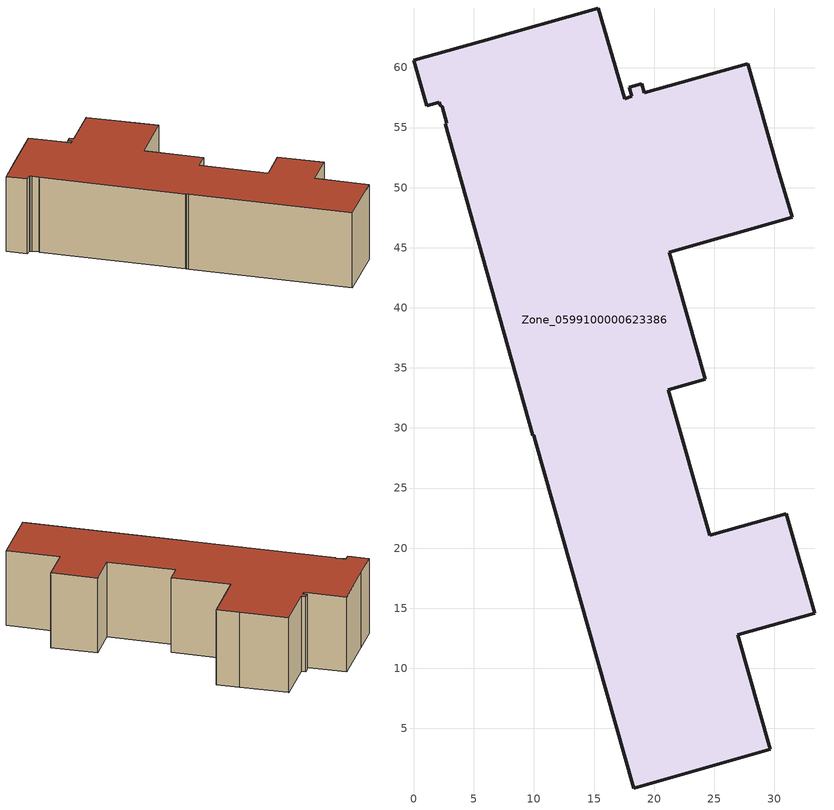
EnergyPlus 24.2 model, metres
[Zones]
Zone_0599100000623386
 floor ground (C_G): 9.97,29.41 9.91,29.39 2.63,55.31 2.74,55.34 2.35,56.74 2.19,56.88 2.13,57.11 1.06,56.81 0,60.61 5.66,62.18 15.37,64.95 17.54,57.41 18.14,57.59 17.93,58.34 18.96,58.63 19.17,57.88 27.77,60.32 27.82,60.17 30.29,51.56 31.5,47.54 21.26,44.62 24.26,34.04 21.19,33.17 24.62,21.06 31.01,22.87 33.36,14.6 26.96,12.79 29.67,3.26 18.31,0.04 10.11,28.94 z0
 wall outside (C_F): 17.93,58.34 18.14,57.59 17.54,57.41 15.37,64.95 5.66,62.18 0,60.61 1.06,56.81 2.13,57.11 2.19,56.88 2.35,56.74 2.74,55.34 2.63,55.31 9.91,29.39 9.97,29.41 10.11,28.94 18.31,0.04 29.67,3.26 26.96,12.79 33.36,14.6 31.01,22.87 24.62,21.06 21.19,33.17 24.26,34.04 21.26,44.62 31.5,47.54 30.29,51.56 27.82,60.17 27.77,60.32 19.17,57.88 18.96,58.63 17.93,58.34 z0:14.78
 roof outside (C_R): 9.91,29.39 9.97,29.41 10.11,28.94 18.31,0.04 29.67,3.26 26.96,12.79 33.36,14.6 31.01,22.87 24.62,21.06 21.19,33.17 24.26,34.04 21.26,44.62 31.5,47.54 30.29,51.56 27.82,60.17 27.77,60.32 19.17,57.88 18.96,58.63 17.93,58.34 18.14,57.59 17.54,57.41 15.37,64.95 5.66,62.18 0,60.61 1.06,56.81 2.13,57.11 2.19,56.88 2.35,56.74 2.74,55.34 2.63,55.31 z14.78
[BUILDING]
Pand.0599100000623386: North Axis=0; Terrain=City; Loads Convergence Tolerance Value=0.04; Temperature Convergence Tolerance Value=0.4; Solar Distribution=FullExterior; Maximum Number of Warmup Days=25; Minimum Number of Warmup Days=1
[Site:Location]
Rotterdam.The.Hague.AP_ZH_NLD Design_Conditions: Latitude=51.96; Longitude=4.45; Time Zone=1; Elevation=-4.5
[SITE:GROUNDTEMPERATURE:BUILDINGSURFACE]
18, 18, 18, 18, 18, 18, 18, 18, 18, 18, 18, 18
[MATERIAL] Thermal Absorptance=0.9; Solar Absorptance=0.7; Visible Absorptance=0.7
Name | Roughness | Thickness | Conductivity | Density | Specific Heat
G.TI.1946 | MediumSmooth | 0.15 | 1 | 540 | 1210
F.TI.1946 | Rough | 0.3 | 0.857143 | 1920 | 840
R.TI.1946 | MediumRough | 0.2 | 0.1 | 1500 | 1000
[CONSTRUCTION]
C_G: G.TI.1946
C_F: F.TI.1946
C_R: R.TI.1946
[ZONE]
Zone_0599100000623386: Type=1; Multiplier=1; Ceiling Height=Autocalculate; Volume=Autocalculate; Floor Area=autocalculate; Part of Total Floor Area=Yes
[ZONEINFILTRATION:DESIGNFLOWRATE]
Infil_Zone_0599100000623386: Zone or ZoneList or Space or SpaceList=Zone_0599100000623386; Schedule=AlwaysOn; Design Flow Rate Calculation Method=Flow/Area; Flow Rate per Floor Area=0.003; Constant Term Coefficient=1; Temperature Term Coefficient=0; Velocity Term Coefficient=0; Velocity Squared Term Coefficient=0
[HVACTEMPLATE:ZONE:IDEALLOADSAIRSYSTEM]
Zone_0599100000623386: Maximum Heating Supply Air Temperature=50; Minimum Cooling Supply Air Temperature=13; Maximum Heating Supply Air Humidity Ratio=0.0156; Minimum Cooling Supply Air Humidity Ratio=0.0077; Heating Limit=NoLimit; Cooling Limit=NoLimit; Dehumidification Control Type=ConstantSensibleHeatRatio; Cooling Sensible Heat Ratio=0.7; Dehumidification Setpoint=60; Humidification Control Type=None; Humidification Setpoint=30; Outdoor Air Method=None; Outdoor Air Flow Rate per Person=0.00944; Outdoor Air Flow Rate per Zone Floor Area=0; Outdoor Air Flow Rate per Zone=0; Demand Controlled Ventilation Type=None; Outdoor Air Economizer Type=NoEconomizer; Heat Recovery Type=None; Sensible Heat Recovery Effectiveness=0.7; Latent Heat Recovery Effectiveness=0.65
[ZONECONTROL:THERMOSTAT]
ThermostatControl_Zone_0599100000623386: Zone or ZoneList=Zone_0599100000623386; Control Type Schedule=DualSetpointControlType; Control 1=Thermostat_Zone_0599100000623386; Temperature Difference Between Cutout And Setpoint=0
[THERMOSTATSETPOINT:DUALSETPOINT]
Thermostat_Zone_0599100000623386: Heating Setpoint Temperature Schedule=HeatingSetpoint_Zone_0599100000623386; Cooling Setpoint Temperature Schedule=CoolingSetpoint_Zone_0599100000623386
[SCHEDULE:COMPACT]
HeatingSetpoint_Zone_0599100000623386: Through: 12/31, For: AllDays, Until: 24:00, 21
CoolingSetpoint_Zone_0599100000623386: Through: 12/31, For: AllDays, Until: 24:00, 24
DualSetpointControlType: Through: 12/31, For: AllDays, Until: 24:00, 4
AlwaysOn: Through: 12/31, For: AllDays, Until: 24:00, 1
